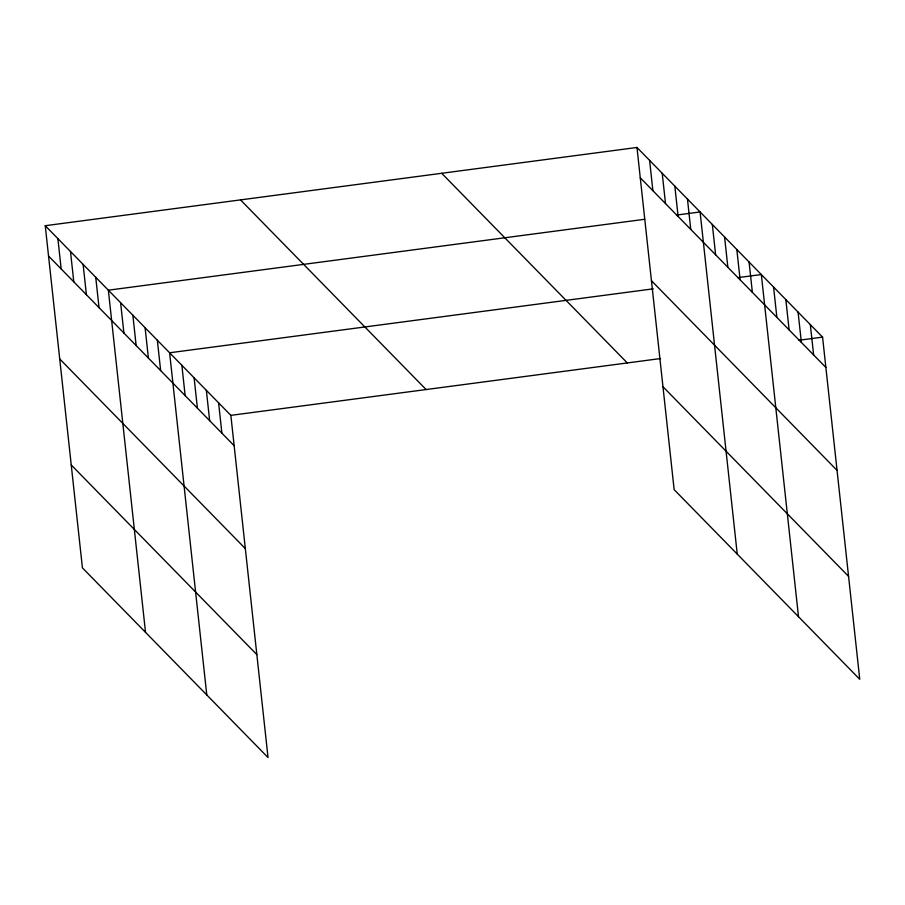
<?xml version="1.0" encoding="UTF-8"?>
<svg xmlns="http://www.w3.org/2000/svg" width="905" height="905" viewBox="0 0 905 905"><rect width="100%" height="100%" fill="white"/><g stroke="black" fill="none" stroke-linecap="round" stroke-linejoin="round"><path stroke-width="1.36" d="M45.25 225.707L230.854 415.361L268.027 757.53L82.423 567.865L45.25 225.707L636.973 147.47L822.577 337.135L859.75 679.293L674.146 489.639L636.973 147.47M644.688 219.282L108.351 290.188L145.524 632.346M676.533 215.073L700.085 211.962L737.247 554.12M653.308 288.831L169.608 352.78L206.781 694.938M737.79 277.654L761.331 274.543L798.504 616.701M230.854 415.361L660.548 358.55M799.036 340.246L822.577 337.135M640.265 177.799L825.869 367.453M651.453 280.708L837.057 470.362M662.969 386.729L848.573 576.383M441.708 173.296L627.312 362.95M240.515 199.892L426.119 389.546M48.542 256.036L234.146 445.69M59.719 358.946L245.334 548.6M71.246 464.966L256.85 654.62M810.326 324.612L813.629 354.941M798.074 312.101L801.378 342.418M785.834 299.578L789.126 329.906M773.583 287.066L776.875 317.384M749.08 262.031L752.372 292.349M736.828 249.509L740.12 279.837M724.577 236.997L727.869 267.314M712.326 224.474L715.629 254.803M687.461 199.066L690.753 229.384M674.836 186.17L678.128 216.487M662.211 173.274L665.514 203.591M649.598 160.377L652.89 190.695M218.603 402.849L221.895 433.178M206.351 390.327L209.655 420.655M194.111 377.815L197.403 408.144M181.86 365.292L185.152 395.621M157.357 340.257L160.649 370.586M145.105 327.746L148.397 358.075M132.854 315.223L136.146 345.552M120.603 302.711L123.906 333.04M95.738 277.292L99.03 307.621M83.113 264.396L86.405 294.725M70.488 251.5L73.791 281.828M57.875 238.603L61.167 268.932"/></g></svg>
